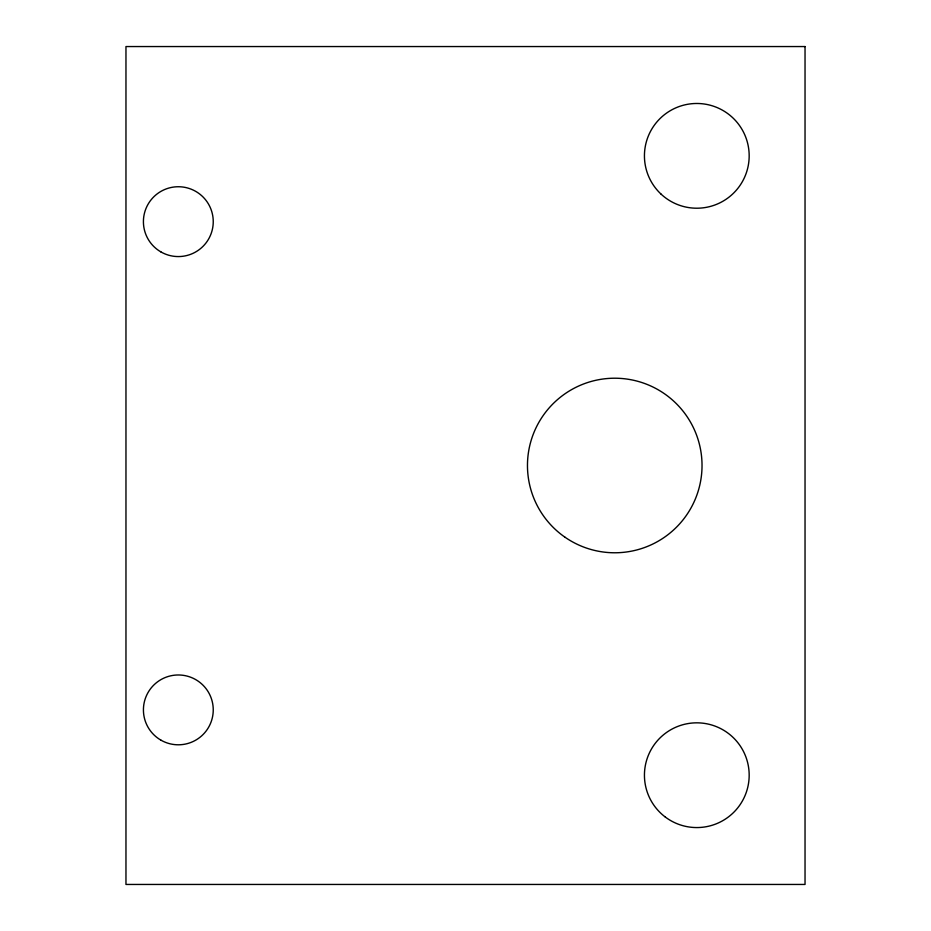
<?xml version="1.0" encoding="UTF-8"?>
<svg xmlns="http://www.w3.org/2000/svg" width="931" height="931" viewBox="0 0 931 931"><rect width="100%" height="100%" fill="white"/><g stroke="black" fill="none" stroke-linecap="round" stroke-linejoin="round"><path stroke-width="1.4" d="M805.036 46.55L125.964 46.55L125.964 884.45L805.036 884.45L805.036 46.55M665.258 816.999A52.369 52.369 0 0 0 748.78 781.621A52.369 52.369 0 0 0 676.372 726.983A52.369 52.369 0 0 0 665.258 816.999M661.103 194.16A52.369 52.369 0 0 0 747.837 167.603A52.369 52.369 0 0 0 681.469 105.773A52.369 52.369 0 0 0 661.103 194.16M564.78 537.059A87.281 87.281 0 0 0 701.706 472.995A87.281 87.281 0 0 0 577.767 386.435A87.281 87.281 0 0 0 564.78 537.059M160.877 740.122A34.913 34.913 0 0 0 213.246 709.888A34.913 34.913 0 0 0 160.877 679.653A34.913 34.913 0 0 0 160.877 740.122M160.877 251.894A34.913 34.913 0 0 0 213.246 221.659A34.913 34.913 0 0 0 160.877 191.414A34.913 34.913 0 0 0 160.877 251.894"/></g></svg>
